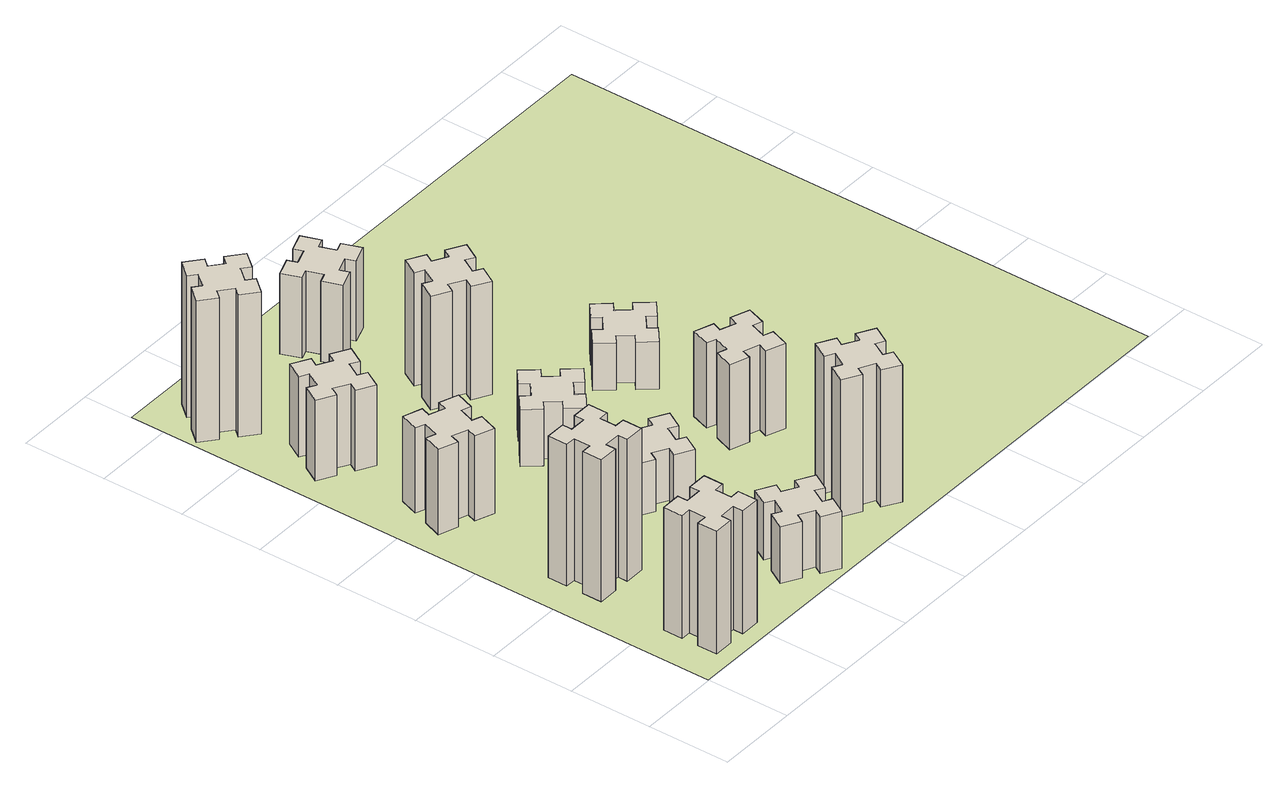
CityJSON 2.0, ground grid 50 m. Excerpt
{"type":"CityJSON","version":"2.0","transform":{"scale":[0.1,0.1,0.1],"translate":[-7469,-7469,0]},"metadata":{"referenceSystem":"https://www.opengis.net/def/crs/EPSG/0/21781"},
"CityObjects":{
"building1":{"type":"Building","attributes":{"class":"1000","function":"1000","usage":"1000","yearOfConstruction":2016,"roofType":"1000","measuredHeight":78,"storeysAboveGround":30,"storeysBelowGround":0},"geometry":[{"type":"Solid","lod":"1","boundaries":[[[[0,1,2,3,4,5,6,7,8,9,10,11,12,13,14,15,16,17,18,19]],[[17,16,20,21]],[[16,15,22,20]],[[15,14,23,22]],[[14,13,24,23]],[[13,12,25,24]],[[12,11,26,25]],[[11,10,27,26]],[[10,9,28,27]],[[9,8,29,28]],[[8,7,30,29]],[[7,6,31,30]],[[6,5,32,31]],[[5,4,33,32]],[[4,3,34,33]],[[3,2,35,34]],[[2,1,36,35]],[[1,0,37,36]],[[0,19,38,37]],[[19,18,39,38]],[[18,17,21,39]],[[24,25,26,27,28,29,30,31,32,33,34,35,36,37,38,39,21,20,22,23]]]]}]},
"building2":{"type":"Building","attributes":{"class":"1000","function":"1000","usage":"1000","yearOfConstruction":2016,"roofType":"1000","measuredHeight":90,"storeysAboveGround":30,"storeysBelowGround":0},"geometry":[{"type":"Solid","lod":"1","boundaries":[[[[40,41,42,43,44,45,46,47,48,49,50,51,52,53,54,55,56,57,58,59]],[[57,56,60,61]],[[56,55,62,60]],[[55,54,63,62]],[[54,53,64,63]],[[53,52,65,64]],[[52,51,66,65]],[[51,50,67,66]],[[50,49,68,67]],[[49,48,69,68]],[[48,47,70,69]],[[47,46,71,70]],[[46,45,72,71]],[[45,44,73,72]],[[44,43,74,73]],[[43,42,75,74]],[[42,41,76,75]],[[41,40,77,76]],[[40,59,78,77]],[[59,58,79,78]],[[58,57,61,79]],[[64,65,66,67,68,69,70,71,72,73,74,75,76,77,78,79,61,60,62,63]]]]}]},
"building3":{"type":"Building","attributes":{"class":"1000","function":"1000","usage":"1000","yearOfConstruction":2016,"roofType":"1000","measuredHeight":54,"storeysAboveGround":30,"storeysBelowGround":0},"geometry":[{"type":"Solid","lod":"1","boundaries":[[[[80,81,82,83,84,85,86,87,88,89,90,91,92,93,94,95,96,97,98,99]],[[97,96,100,101]],[[96,95,102,100]],[[95,94,103,102]],[[94,93,104,103]],[[93,92,105,104]],[[92,91,106,105]],[[91,90,107,106]],[[90,89,108,107]],[[89,88,109,108]],[[88,87,110,109]],[[87,86,111,110]],[[86,85,112,111]],[[85,84,113,112]],[[84,83,114,113]],[[83,82,115,114]],[[82,81,116,115]],[[81,80,117,116]],[[80,99,118,117]],[[99,98,119,118]],[[98,97,101,119]],[[104,105,106,107,108,109,110,111,112,113,114,115,116,117,118,119,101,100,102,103]]]]}]},
"building4":{"type":"Building","attributes":{"class":"1000","function":"1000","usage":"1000","yearOfConstruction":2016,"roofType":"1000","measuredHeight":51,"storeysAboveGround":30,"storeysBelowGround":0},"geometry":[{"type":"Solid","lod":"1","boundaries":[[[[120,121,122,123,124,125,126,127,128,129,130,131,132,133,134,135,136,137,138,139]],[[137,136,140,141]],[[136,135,142,140]],[[135,134,143,142]],[[134,133,144,143]],[[133,132,145,144]],[[132,131,146,145]],[[131,130,147,146]],[[130,129,148,147]],[[129,128,149,148]],[[128,127,150,149]],[[127,126,151,150]],[[126,125,152,151]],[[125,124,153,152]],[[124,123,154,153]],[[123,122,155,154]],[[122,121,156,155]],[[121,120,157,156]],[[120,139,158,157]],[[139,138,159,158]],[[138,137,141,159]],[[144,145,146,147,148,149,150,151,152,153,154,155,156,157,158,159,141,140,142,143]]]]}]},
"building5":{"type":"Building","attributes":{"class":"1000","function":"1000","usage":"1000","yearOfConstruction":2016,"roofType":"1000","measuredHeight":36,"storeysAboveGround":30,"storeysBelowGround":0},"geometry":[{"type":"Solid","lod":"1","boundaries":[[[[160,161,162,163,164,165,166,167,168,169,170,171,172,173,174,175,176,177,178,179]],[[177,176,180,181]],[[176,175,182,180]],[[175,174,183,182]],[[174,173,184,183]],[[173,172,185,184]],[[172,171,186,185]],[[171,170,187,186]],[[170,169,188,187]],[[169,168,189,188]],[[168,167,190,189]],[[167,166,191,190]],[[166,165,192,191]],[[165,164,193,192]],[[164,163,194,193]],[[163,162,195,194]],[[162,161,196,195]],[[161,160,197,196]],[[160,179,198,197]],[[179,178,199,198]],[[178,177,181,199]],[[184,185,186,187,188,189,190,191,192,193,194,195,196,197,198,199,181,180,182,183]]]]}]},
"building6":{"type":"Building","attributes":{"class":"1000","function":"1000","usage":"1000","yearOfConstruction":2016,"roofType":"1000","measuredHeight":90,"storeysAboveGround":30,"storeysBelowGround":0},"geometry":[{"type":"Solid","lod":"1","boundaries":[[[[200,201,202,203,204,205,206,207,208,209,210,211,212,213,214,215,216,217,218,219]],[[217,216,220,221]],[[216,215,222,220]],[[215,214,223,222]],[[214,213,224,223]],[[213,212,225,224]],[[212,211,226,225]],[[211,210,227,226]],[[210,209,228,227]],[[209,208,229,228]],[[208,207,230,229]],[[207,206,231,230]],[[206,205,232,231]],[[205,204,233,232]],[[204,203,234,233]],[[203,202,235,234]],[[202,201,236,235]],[[201,200,237,236]],[[200,219,238,237]],[[219,218,239,238]],[[218,217,221,239]],[[224,225,226,227,228,229,230,231,232,233,234,235,236,237,238,239,221,220,222,223]]]]}]},
"building7":{"type":"Building","attributes":{"class":"1000","function":"1000","usage":"1000","yearOfConstruction":2016,"roofType":"1000","measuredHeight":33,"storeysAboveGround":30,"storeysBelowGround":0},"geometry":[{"type":"Solid","lod":"1","boundaries":[[[[240,241,242,243,244,245,246,247,248,249,250,251,252,253,254,255,256,257,258,259]],[[257,256,260,261]],[[256,255,262,260]],[[255,254,263,262]],[[254,253,264,263]],[[253,252,265,264]],[[252,251,266,265]],[[251,250,267,266]],[[250,249,268,267]],[[249,248,269,268]],[[248,247,270,269]],[[247,246,271,270]],[[246,245,272,271]],[[245,244,273,272]],[[244,243,274,273]],[[243,242,275,274]],[[242,241,276,275]],[[241,240,277,276]],[[240,259,278,277]],[[259,258,279,278]],[[258,257,261,279]],[[264,265,266,267,268,269,270,271,272,273,274,275,276,277,278,279,261,260,262,263]]]]}]},
"building8":{"type":"Building","attributes":{"class":"1000","function":"1000","usage":"1000","yearOfConstruction":2016,"roofType":"1000","measuredHeight":36,"storeysAboveGround":30,"storeysBelowGround":0},"geometry":[{"type":"Solid","lod":"1","boundaries":[[[[280,281,282,283,284,285,286,287,288,289,290,291,292,293,294,295,296,297,298,299]],[[297,296,300,301]],[[296,295,302,300]],[[295,294,303,302]],[[294,293,304,303]],[[293,292,305,304]],[[292,291,306,305]],[[291,290,307,306]],[[290,289,308,307]],[[289,288,309,308]],[[288,287,310,309]],[[287,286,311,310]],[[286,285,312,311]],[[285,284,313,312]],[[284,283,314,313]],[[283,282,315,314]],[[282,281,316,315]],[[281,280,317,316]],[[280,299,318,317]],[[299,298,319,318]],[[298,297,301,319]],[[304,305,306,307,308,309,310,311,312,313,314,315,316,317,318,319,301,300,302,303]]]]}]},
"building9":{"type":"Building","attributes":{"class":"1000","function":"1000","usage":"1000","yearOfConstruction":2016,"roofType":"1000","measuredHeight":87,"storeysAboveGround":30,"storeysBelowGround":0},"geometry":[{"type":"Solid","lod":"1","boundaries":[[[[320,321,322,323,324,325,326,327,328,329,330,331,332,333,334,335,336,337,338,339]],[[337,336,340,341]],[[336,335,342,340]],[[335,334,343,342]],[[334,333,344,343]],[[333,332,345,344]],[[332,331,346,345]],[[331,330,347,346]],[[330,329,348,347]],[[329,328,349,348]],[[328,327,350,349]],[[327,326,351,350]],[[326,325,352,351]],[[325,324,353,352]],[[324,323,354,353]],[[323,322,355,354]],[[322,321,356,355]],[[321,320,357,356]],[[320,339,358,357]],[[339,338,359,358]],[[338,337,341,359]],[[344,345,346,347,348,349,350,351,352,353,354,355,356,357,358,359,341,340,342,343]]]]}]},
"building10":{"type":"Building","attributes":{"class":"1000","function":"1000","usage":"1000","yearOfConstruction":2016,"roofType":"1000","measuredHeight":72,"storeysAboveGround":30,"storeysBelowGround":0},"geometry":[{"type":"Solid","lod":"1","boundaries":[[[[360,361,362,363,364,365,366,367,368,369,370,371,372,373,374,375,376,377,378,379]],[[377,376,380,381]],[[376,375,382,380]],[[375,374,383,382]],[[374,373,384,383]],[[373,372,385,384]],[[372,371,386,385]],[[371,370,387,386]],[[370,369,388,387]],[[369,368,389,388]],[[368,367,390,389]],[[367,366,391,390]],[[366,365,392,391]],[[365,364,393,392]],[[364,363,394,393]],[[363,362,395,394]],[[362,361,396,395]],[[361,360,397,396]],[[360,379,398,397]],[[379,378,399,398]],[[378,377,381,399]],[[384,385,386,387,388,389,390,391,392,393,394,395,396,397,398,399,381,380,382,383]]]]}]},
"building11":{"type":"Building","attributes":{"class":"1000","function":"1000","usage":"1000","yearOfConstruction":2016,"roofType":"1000","measuredHeight":51,"storeysAboveGround":30,"storeysBelowGround":0},"geometry":[{"type":"Solid","lod":"1","boundaries":[[[[400,401,402,403,404,405,406,407,408,409,410,411,412,413,414,415,416,417,418,419]],[[417,416,420,421]],[[416,415,422,420]],[[415,414,423,422]],[[414,413,424,423]],[[413,412,425,424]],[[412,411,426,425]],[[411,410,427,426]],[[410,409,428,427]],[[409,408,429,428]],[[408,407,430,429]],[[407,406,431,430]],[[406,405,432,431]],[[405,404,433,432]],[[404,403,434,433]],[[403,402,435,434]],[[402,401,436,435]],[[401,400,437,436]],[[400,419,438,437]],[[419,418,439,438]],[[418,417,421,439]],[[424,425,426,427,428,429,430,431,432,433,434,435,436,437,438,439,421,420,422,423]]]]}]},
"building12":{"type":"Building","attributes":{"class":"1000","function":"1000","usage":"1000","yearOfConstruction":2016,"roofType":"1000","measuredHeight":54,"storeysAboveGround":30,"storeysBelowGround":0},"geometry":[{"type":"Solid","lod":"1","boundaries":[[[[440,441,442,443,444,445,446,447,448,449,450,451,452,453,454,455,456,457,458,459]],[[457,456,460,461]],[[456,455,462,460]],[[455,454,463,462]],[[454,453,464,463]],[[453,452,465,464]],[[452,451,466,465]],[[451,450,467,466]],[[450,449,468,467]],[[449,448,469,468]],[[448,447,470,469]],[[447,446,471,470]],[[446,445,472,471]],[[445,444,473,472]],[[444,443,474,473]],[[443,442,475,474]],[[442,441,476,475]],[[441,440,477,476]],[[440,459,478,477]],[[459,458,479,478]],[[458,457,461,479]],[[464,465,466,467,468,469,470,471,472,473,474,475,476,477,478,479,461,460,462,463]]]]}]},
"building13":{"type":"Building","attributes":{"class":"1000","function":"1000","usage":"1000","yearOfConstruction":2016,"roofType":"1000","measuredHeight":30,"storeysAboveGround":30,"storeysBelowGround":0},"geometry":[{"type":"Solid","lod":"1","boundaries":[[[[480,481,482,483,484,485,486,487,488,489,490,491,492,493,494,495,496,497,498,499]],[[497,496,500,501]],[[496,495,502,500]],[[495,494,503,502]],[[494,493,504,503]],[[493,492,505,504]],[[492,491,506,505]],[[491,490,507,506]],[[490,489,508,507]],[[489,488,509,508]],[[488,487,510,509]],[[487,486,511,510]],[[486,485,512,511]],[[485,484,513,512]],[[484,483,514,513]],[[483,482,515,514]],[[482,481,516,515]],[[481,480,517,516]],[[480,499,518,517]],[[499,498,519,518]],[[498,497,501,519]],[[504,505,506,507,508,509,510,511,512,513,514,515,516,517,518,519,501,500,502,503]]]]}]},
"landuse1":{"type":"LandUse","attributes":{"name":"plot1","function":"1010"},"geometry":[{"type":"MultiSurface","lod":"1","boundaries":[[[520,521,522,523]]]}]}
},
"vertices":[
[265,325,0],[265,225,0],[205,225,0],[205,105,0],[325,105,0],[325,165,0],[425,165,0],[425,105,0],[545,105,0],[545,225,0],[485,225,0],[485,325,0],[545,325,0],[545,445,0],[425,445,0],[425,385,0],[325,385,0],[325,445,0],[205,445,0],[205,325,0],[325,385,780],[325,445,780],[425,385,780],[425,445,780],[545,445,780],[545,325,780],[485,325,780],[485,225,780],[545,225,780],[545,105,780],[425,105,780],[425,165,780],[325,165,780],[325,105,780],[205,105,780],[205,225,780],[265,225,780],[265,325,780],[205,325,780],[205,445,780],
[265,1065,0],[265,965,0],[205,965,0],[205,845,0],[325,845,0],[325,905,0],[425,905,0],[425,845,0],[545,845,0],[545,965,0],[485,965,0],[485,1065,0],[545,1065,0],[545,1185,0],[425,1185,0],[425,1125,0],[325,1125,0],[325,1185,0],[205,1185,0],[205,1065,0],[325,1125,900],[325,1185,900],[425,1125,900],[425,1185,900],[545,1185,900],[545,1065,900],[485,1065,900],[485,965,900],[545,965,900],[545,845,900],[425,845,900],[425,905,900],[325,905,900],[325,845,900],[205,845,900],[205,965,900],[265,965,900],[265,1065,900],[205,1065,900],[205,1185,900],
[291,1869,0],[385,1835,0],[364,1779,0],[477,1737,0],[518,1850,0],[462,1871,0],[496,1965,0],[552,1944,0],[593,2057,0],[480,2098,0],[460,2042,0],[366,2076,0],[387,2132,0],[274,2173,0],[233,2060,0],[289,2040,0],[255,1946,0],[199,1967,0],[157,1854,0],[270,1813,0],[255,1946,540],[199,1967,540],[289,2040,540],[233,2060,540],[274,2173,540],[387,2132,540],[366,2076,540],[460,2042,540],[480,2098,540],[593,2057,540],[552,1944,540],[496,1965,540],[462,1871,540],[518,1850,540],[477,1737,540],[364,1779,540],[385,1835,540],[291,1869,540],[270,1813,540],[157,1854,540],
[446,2597,0],[496,2684,0],[548,2654,0],[608,2758,0],[504,2818,0],[474,2766,0],[387,2816,0],[417,2868,0],[313,2928,0],[253,2824,0],[305,2794,0],[255,2707,0],[203,2737,0],[143,2633,0],[247,2573,0],[277,2625,0],[364,2575,0],[334,2523,0],[438,2463,0],[498,2567,0],[364,2575,510],[334,2523,510],[277,2625,510],[247,2573,510],[143,2633,510],[203,2737,510],[255,2707,510],[305,2794,510],[253,2824,510],[313,2928,510],[417,2868,510],[387,2816,510],[474,2766,510],[504,2818,510],[608,2758,510],[548,2654,510],[496,2684,510],[446,2597,510],[498,2567,510],[438,2463,510],
[1214,346,0],[1127,396,0],[1157,448,0],[1053,508,0],[993,404,0],[1045,374,0],[995,287,0],[943,317,0],[883,213,0],[987,153,0],[1017,205,0],[1104,155,0],[1074,103,0],[1178,43,0],[1238,147,0],[1186,177,0],[1236,264,0],[1288,234,0],[1348,338,0],[1244,398,0],[1236,264,360],[1288,234,360],[1186,177,360],[1238,147,360],[1178,43,360],[1074,103,360],[1104,155,360],[1017,205,360],[987,153,360],[883,213,360],[943,317,360],[995,287,360],[1045,374,360],[993,404,360],[1053,508,360],[1157,448,360],[1127,396,360],[1214,346,360],[1244,398,360],[1348,338,360],
[384,3387,0],[308,3452,0],[346,3498,0],[254,3575,0],[177,3483,0],[223,3444,0],[159,3368,0],[113,3406,0],[36,3314,0],[128,3237,0],[166,3283,0],[243,3219,0],[204,3173,0],[296,3096,0],[373,3188,0],[327,3226,0],[392,3303,0],[438,3264,0],[515,3356,0],[423,3433,0],[392,3303,900],[438,3264,900],[327,3226,900],[373,3188,900],[296,3096,900],[204,3173,900],[243,3219,900],[166,3283,900],[128,3237,900],[36,3314,900],[113,3406,900],[159,3368,900],[223,3444,900],[177,3483,900],[254,3575,900],[346,3498,900],[308,3452,900],[384,3387,900],[423,3433,900],[515,3356,900],
[1186,1117,0],[1236,1204,0],[1288,1174,0],[1348,1278,0],[1244,1338,0],[1214,1286,0],[1127,1336,0],[1157,1388,0],[1053,1448,0],[993,1344,0],[1045,1314,0],[995,1227,0],[943,1257,0],[883,1153,0],[987,1093,0],[1017,1145,0],[1104,1095,0],[1074,1043,0],[1178,983,0],[1238,1087,0],[1104,1095,330],[1074,1043,330],[1017,1145,330],[987,1093,330],[883,1153,330],[943,1257,330],[995,1227,330],[1045,1314,330],[993,1344,330],[1053,1448,330],[1157,1388,330],[1127,1336,330],[1214,1286,330],[1244,1338,330],[1348,1278,330],[1288,1174,330],[1236,1204,330],[1186,1117,330],[1238,1087,330],[1178,983,330],
[1083,1972,0],[1006,1907,0],[968,1953,0],[876,1876,0],[953,1784,0],[999,1823,0],[1063,1746,0],[1017,1708,0],[1094,1616,0],[1186,1693,0],[1148,1739,0],[1224,1803,0],[1263,1757,0],[1355,1834,0],[1278,1926,0],[1232,1888,0],[1167,1964,0],[1213,2003,0],[1136,2095,0],[1044,2018,0],[1167,1964,360],[1213,2003,360],[1232,1888,360],[1278,1926,360],[1355,1834,360],[1263,1757,360],[1224,1803,360],[1148,1739,360],[1186,1693,360],[1094,1616,360],[1017,1708,360],[1063,1746,360],[999,1823,360],[953,1784,360],[876,1876,360],[968,1953,360],[1006,1907,360],[1083,1972,360],[1044,2018,360],[1136,2095,360],
[1657,305,0],[1744,255,0],[1714,203,0],[1818,143,0],[1878,247,0],[1826,277,0],[1876,364,0],[1928,334,0],[1988,438,0],[1884,498,0],[1854,446,0],[1767,496,0],[1797,548,0],[1693,608,0],[1633,504,0],[1685,474,0],[1635,387,0],[1583,417,0],[1523,313,0],[1627,253,0],[1635,387,870],[1583,417,870],[1685,474,870],[1633,504,870],[1693,608,870],[1797,548,870],[1767,496,870],[1854,446,870],[1884,498,870],[1988,438,870],[1928,334,870],[1876,364,870],[1826,277,870],[1878,247,870],[1818,143,870],[1714,203,870],[1744,255,870],[1657,305,870],[1627,253,870],[1523,313,870],
[1314,2666,0],[1227,2716,0],[1257,2768,0],[1153,2828,0],[1093,2724,0],[1145,2694,0],[1095,2607,0],[1043,2637,0],[983,2533,0],[1087,2473,0],[1117,2525,0],[1204,2475,0],[1174,2423,0],[1278,2363,0],[1338,2467,0],[1286,2497,0],[1336,2584,0],[1388,2554,0],[1448,2658,0],[1344,2718,0],[1336,2584,720],[1388,2554,720],[1286,2497,720],[1338,2467,720],[1278,2363,720],[1174,2423,720],[1204,2475,720],[1117,2525,720],[1087,2473,720],[983,2533,720],[1043,2637,720],[1095,2607,720],[1145,2694,720],[1093,2724,720],[1153,2828,720],[1257,2768,720],[1227,2716,720],[1314,2666,720],[1344,2718,720],[1448,2658,720],
[1125,3456,0],[1031,3422,0],[1010,3478,0],[897,3437,0],[939,3324,0],[995,3345,0],[1029,3251,0],[973,3230,0],[1014,3117,0],[1127,3159,0],[1106,3215,0],[1200,3249,0],[1220,3193,0],[1333,3234,0],[1292,3347,0],[1236,3326,0],[1202,3420,0],[1258,3440,0],[1217,3553,0],[1104,3512,0],[1202,3420,510],[1258,3440,510],[1236,3326,510],[1292,3347,510],[1333,3234,510],[1220,3193,510],[1200,3249,510],[1106,3215,510],[1127,3159,510],[1014,3117,510],[973,3230,510],[1029,3251,510],[995,3345,510],[939,3324,510],[897,3437,510],[1010,3478,510],[1031,3422,510],[1125,3456,510],[1104,3512,510],[1217,3553,510],
[1769,1300,0],[1735,1206,0],[1679,1227,0],[1637,1114,0],[1750,1073,0],[1771,1129,0],[1865,1095,0],[1844,1039,0],[1957,997,0],[1998,1110,0],[1942,1131,0],[1976,1225,0],[2032,1204,0],[2073,1317,0],[1960,1358,0],[1940,1302,0],[1846,1336,0],[1867,1392,0],[1754,1433,0],[1713,1320,0],[1846,1336,540],[1867,1392,540],[1940,1302,540],[1960,1358,540],[2073,1317,540],[2032,1204,540],[1976,1225,540],[1942,1131,540],[1998,1110,540],[1957,997,540],[1844,1039,540],[1865,1095,540],[1771,1129,540],[1750,1073,540],[1637,1114,540],[1679,1227,540],[1735,1206,540],[1769,1300,540],[1713,1320,540],[1754,1433,540],
[1972,1988,0],[1907,2064,0],[1953,2103,0],[1876,2195,0],[1784,2118,0],[1823,2072,0],[1746,2007,0],[1708,2053,0],[1616,1976,0],[1693,1884,0],[1739,1923,0],[1803,1846,0],[1757,1808,0],[1834,1716,0],[1926,1793,0],[1888,1839,0],[1964,1903,0],[2003,1857,0],[2095,1934,0],[2018,2026,0],[1964,1903,300],[2003,1857,300],[1888,1839,300],[1926,1793,300],[1834,1716,300],[1757,1808,300],[1803,1846,300],[1739,1923,300],[1693,1884,300],[1616,1976,300],[1708,2053,300],[1746,2007,300],[1823,2072,300],[1784,2118,300],[1876,2195,300],[1953,2103,300],[1907,2064,300],[1972,1988,300],[2018,2026,300],[2095,1934,300],
[5,3705,0],[3705,3705,0],[3705,5,0],[5,5,0]
]}
